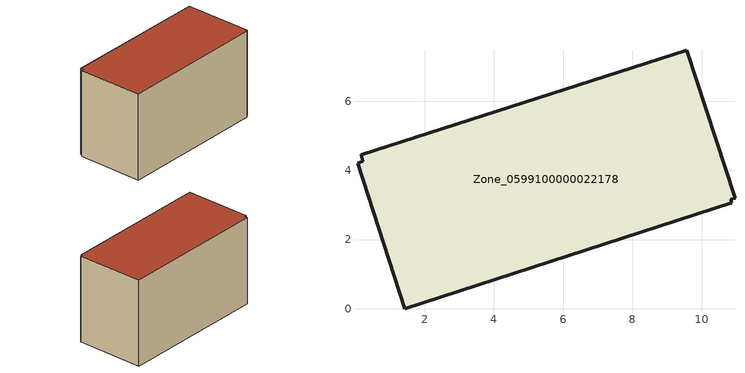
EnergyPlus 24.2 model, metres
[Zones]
Zone_0599100000022178
 floor ground (C_G): 10.97,3.2 10.84,3.16 10.87,3.06 1.42,0 0.06,4.2 0.22,4.26 0.16,4.44 9.58,7.47 z3.54
 wall outside (C_F): 9.58,7.47 0.16,4.44 0.22,4.26 0.06,4.2 1.42,0 10.87,3.06 10.84,3.16 10.97,3.2 9.58,7.47 z3.54:9.37
 roof outside (C_R): 10.84,3.16 10.97,3.2 9.58,7.47 0.16,4.44 0.22,4.26 0.06,4.2 1.42,0 10.87,3.06 z9.37
[BUILDING]
Pand.0599100000022178: North Axis=0; Terrain=City; Loads Convergence Tolerance Value=0.04; Temperature Convergence Tolerance Value=0.4; Solar Distribution=FullExterior; Maximum Number of Warmup Days=25; Minimum Number of Warmup Days=1
[Site:Location]
Rotterdam.The.Hague.AP_ZH_NLD Design_Conditions: Latitude=51.96; Longitude=4.45; Time Zone=1; Elevation=-4.5
[SITE:GROUNDTEMPERATURE:BUILDINGSURFACE]
18, 18, 18, 18, 18, 18, 18, 18, 18, 18, 18, 18
[MATERIAL] Thermal Absorptance=0.9; Solar Absorptance=0.7; Visible Absorptance=0.7
Name | Roughness | Thickness | Conductivity | Density | Specific Heat
G.TI.1946-1964 | MediumSmooth | 0.15 | 1 | 540 | 1210
F.TI.1946-1964 | Rough | 0.3 | 0.857143 | 1920 | 840
R.TI.1946-1964 | MediumRough | 0.2 | 0.277778 | 1500 | 1000
[CONSTRUCTION]
C_G: G.TI.1946-1964
C_F: F.TI.1946-1964
C_R: R.TI.1946-1964
[ZONE]
Zone_0599100000022178: Type=1; Multiplier=1; Ceiling Height=Autocalculate; Volume=Autocalculate; Floor Area=autocalculate; Part of Total Floor Area=Yes
[ZONEINFILTRATION:DESIGNFLOWRATE]
Infil_Zone_0599100000022178: Zone or ZoneList or Space or SpaceList=Zone_0599100000022178; Schedule=AlwaysOn; Design Flow Rate Calculation Method=Flow/Area; Flow Rate per Floor Area=0.003; Constant Term Coefficient=1; Temperature Term Coefficient=0; Velocity Term Coefficient=0; Velocity Squared Term Coefficient=0
[HVACTEMPLATE:ZONE:IDEALLOADSAIRSYSTEM]
Zone_0599100000022178: Maximum Heating Supply Air Temperature=50; Minimum Cooling Supply Air Temperature=13; Maximum Heating Supply Air Humidity Ratio=0.0156; Minimum Cooling Supply Air Humidity Ratio=0.0077; Heating Limit=NoLimit; Cooling Limit=NoLimit; Dehumidification Control Type=ConstantSensibleHeatRatio; Cooling Sensible Heat Ratio=0.7; Dehumidification Setpoint=60; Humidification Control Type=None; Humidification Setpoint=30; Outdoor Air Method=None; Outdoor Air Flow Rate per Person=0.00944; Outdoor Air Flow Rate per Zone Floor Area=0; Outdoor Air Flow Rate per Zone=0; Demand Controlled Ventilation Type=None; Outdoor Air Economizer Type=NoEconomizer; Heat Recovery Type=None; Sensible Heat Recovery Effectiveness=0.7; Latent Heat Recovery Effectiveness=0.65
[ZONECONTROL:THERMOSTAT]
ThermostatControl_Zone_0599100000022178: Zone or ZoneList=Zone_0599100000022178; Control Type Schedule=DualSetpointControlType; Control 1=Thermostat_Zone_0599100000022178; Temperature Difference Between Cutout And Setpoint=0
[THERMOSTATSETPOINT:DUALSETPOINT]
Thermostat_Zone_0599100000022178: Heating Setpoint Temperature Schedule=HeatingSetpoint_Zone_0599100000022178; Cooling Setpoint Temperature Schedule=CoolingSetpoint_Zone_0599100000022178
[SCHEDULE:COMPACT]
HeatingSetpoint_Zone_0599100000022178: Through: 12/31, For: AllDays, Until: 24:00, 21
CoolingSetpoint_Zone_0599100000022178: Through: 12/31, For: AllDays, Until: 24:00, 24
DualSetpointControlType: Through: 12/31, For: AllDays, Until: 24:00, 4
AlwaysOn: Through: 12/31, For: AllDays, Until: 24:00, 1
